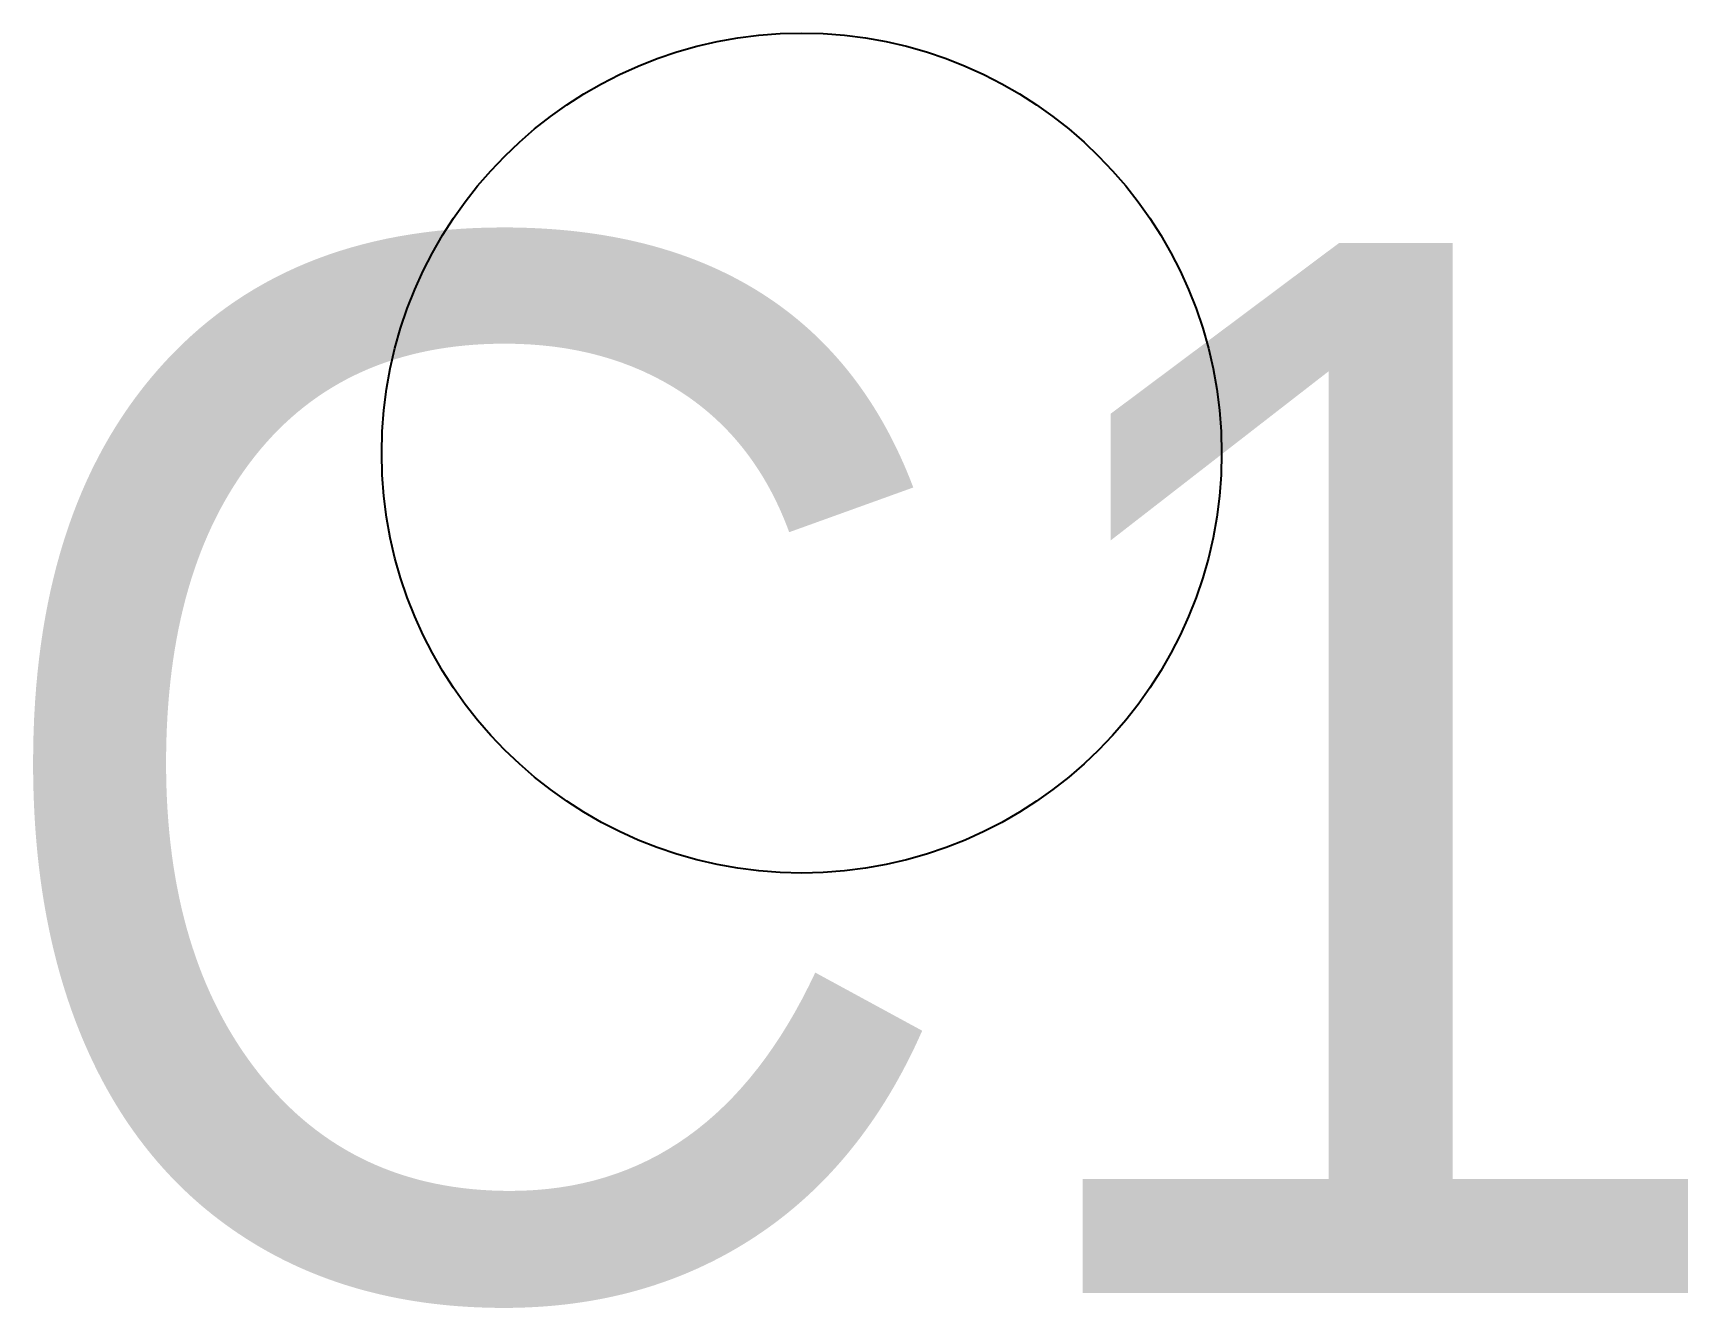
# Model space of a CAD drawing. Extents: x 0.17 to 4.11, y -0.04 to 3.
import ezdxf

# ---------------------------------------------------------------- set-up
doc = ezdxf.new("R2010")
doc.units = 0
doc.layers.get('0').update_dxf_attribs({"linetype": 'CONTINUOUS'})

# ---------------------------------------------------------------- blocks, each defined once
blk = doc.blocks.new('COLONNA')
blk.add_circle((1, 0), 1)

msp = doc.modelspace()

# ---------------------------------------------------------------- block references
ref = msp.add_blockref('COLONNA', (1, 2))
ref.add_attrib('TAG', 'C1', (0, 0), dxfattribs={"height": 2.5})

doc.saveas('drawing.dxf')
